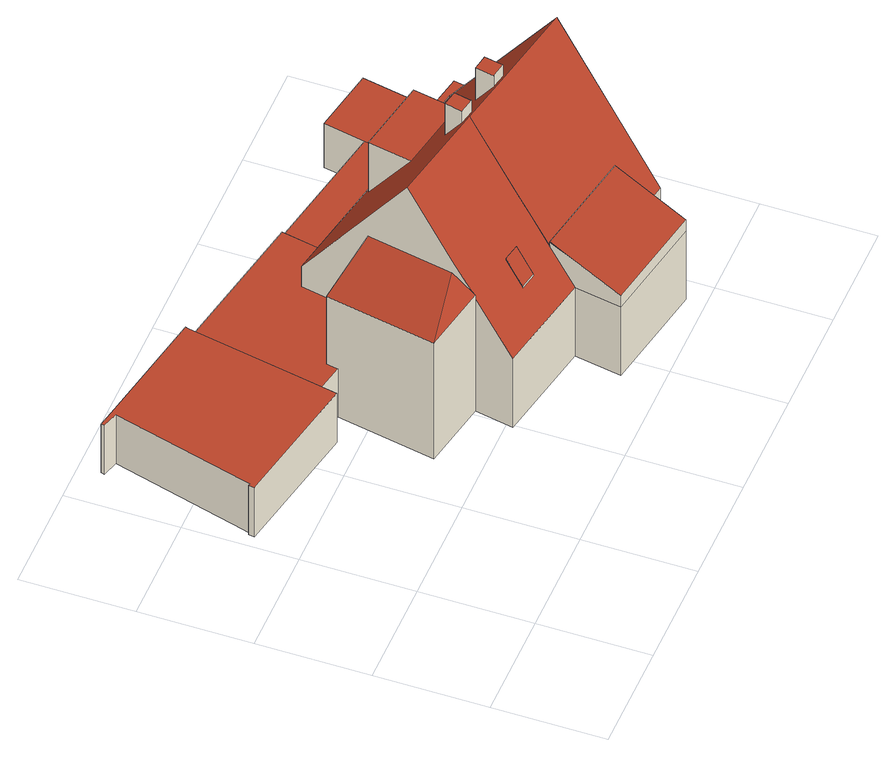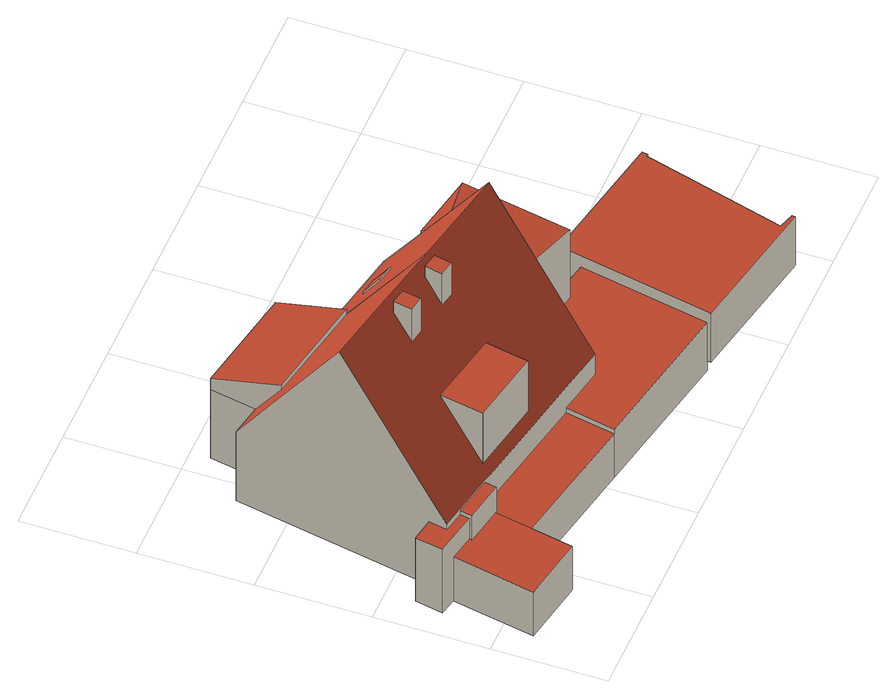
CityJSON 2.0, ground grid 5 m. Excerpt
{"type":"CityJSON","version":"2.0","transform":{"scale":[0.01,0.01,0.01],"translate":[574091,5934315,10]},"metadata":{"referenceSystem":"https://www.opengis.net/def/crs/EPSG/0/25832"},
"CityObjects":{
"building1":{"type":"Building","attributes":{"Grundfläche 2D":"41.457820","Grundhöhe NN":"11.487"},"geometry":[{"type":"Solid","lod":"3","boundaries":[[[[0,1,2,3,4,5,6,7,8,9,10,11]],[[5,4,12,13]],[[14,7,6,5,13,15]],[[8,7,14,16]],[[9,8,16,17]],[[11,10,9,17,18]],[[1,0,11,18,19]],[[3,2,1,19,20]],[[4,3,20,12]],[[12,20,19,18,17,16,14,15,13]]]],"semantics":{"surfaces":[{"type":"RoofSurface"},{"type":"WallSurface"},{"type":"GroundSurface"}],"values":[[0,1,1,1,1,1,1,1,1,2]]}}]},
"building2":{"type":"Building","attributes":{"Grundfläche 2D":"194.861823","Grundhöhe NN":"10.947"},"children":["building2-1","building2-2","building2-3","building2-4"],"geometry":[{"type":"Solid","lod":"3","boundaries":[[[[21,22,23,24,25]],[[26,25,24]],[[27,28,29,30,31,32,33,34,35,36,37,38,39]],[[40,41,39,38,37,36,42,43,44,45]],[[46,47,48,49,50,51,36,35]],[[51,42,36]],[[52,53,54,55,56,57,58,59]],[[60,61,62,63,64,65]],[[66,64,63,67,68,69,70]],[[71,72,73,74,75,76]],[[77,78,47,79]],[[80,77,79,81]],[[82,83,84,85,86]],[[22,87,40,45,23]],[[44,43,42,24,23,45]],[[26,24,42,51]],[[25,26,51,50,88,21]],[[88,87,22,21]],[[59,58,89,90]],[[52,59,90,91]],[[56,60,65,57]],[[57,65,92,89,58]],[[41,40,93,94]],[[73,28,27,39,41,94,95,74]],[[83,82,61,60,56,55,33,32,31,30,29,28,73,72]],[[81,79,47,46,35,34,33,55,54]],[[48,96,97,49]],[[50,49,97,98]],[[88,50,98,99]],[[87,88,99,100]],[[40,87,100,93]],[[65,64,101,92]],[[70,69,102,103]],[[66,70,103,104]],[[101,64,66,104]],[[75,74,95,105]],[[76,75,105,106]],[[68,71,76,106,102,69]],[[48,47,78]],[[81,54,53,80]],[[107,77,80,53,52,91]],[[77,107,96,48,78]],[[68,67,84,83,72,71]],[[86,85,84,67,63,62]],[[86,62,61,82]],[[92,101,104,103,102,106,105,95,94,93,100,99,98,97,96,107,91,90,89]]]],"semantics":{"surfaces":[{"type":"RoofSurface"},{"type":"WallSurface"},{"type":"GroundSurface"}],"values":[[0,0,0,0,0,0,0,0,0,0,0,0,0,1,1,1,1,1,1,1,1,1,1,1,1,1,1,1,1,1,1,1,1,1,1,1,1,1,1,1,1,1,1,1,1,2]]}}]},
"building2-1":{"type":"BuildingInstallation","parents":["building2"],"geometry":[{"type":"MultiSurface","lod":"3","boundaries":[[[108,109,110,111]],[[111,110,112,113]],[[108,111,113,114]],[[109,108,114,115]],[[110,109,115,112]]],"semantics":{"surfaces":[{"type":"RoofSurface"},{"type":"WallSurface"}],"values":[0,1,1,1,1]}}]},
"building2-2":{"type":"BuildingInstallation","parents":["building2"],"geometry":[{"type":"MultiSurface","lod":"3","boundaries":[[[116,117,118,119,120,121]],[[122,119,118,117,123,124]],[[120,119,122,125]],[[126,116,121,120,125,127]],[[117,116,126,123]]],"semantics":{"surfaces":[{"type":"RoofSurface"},{"type":"WallSurface"}],"values":[0,1,1,1,1]}}]},
"building2-3":{"type":"BuildingInstallation","parents":["building2"],"geometry":[{"type":"MultiSurface","lod":"3","boundaries":[[[128,129,130,131,132,133]],[[134,135,130,129]],[[135,136,131,130]],[[129,128,133,137,134]],[[136,137,133,132,131]]],"semantics":{"surfaces":[{"type":"RoofSurface"},{"type":"WallSurface"}],"values":[0,1,1,1,1]}}]},
"building2-4":{"type":"BuildingInstallation","parents":["building2"],"geometry":[{"type":"MultiSurface","lod":"3","boundaries":[[[138,139,140,141,142,143,144,145,146]],[[145,144,147]],[[140,139,148]],[[148,149,141,140]],[[150,151,147,144,143,142,141,149]]],"semantics":{"surfaces":[{"type":"RoofSurface"},{"type":"WallSurface"}],"values":[0,1,1,1,1]}}]}
},
"vertices":[
[745,1750,423],[749,1767,422],[198,1873,422],[126,1887,422],[122,1872,422],[194,1851,422],[28,1245,425],[20,1216,425],[11,1220,425],[6,1192,425],[18,1190,425],[615,1075,425],[122,1872,149],[194,1851,149],[20,1216,149],[28,1245,149],[11,1220,149],[6,1192,149],[615,1075,149],[749,1767,149],[126,1887,149],
[1413,176,542],[1901,86,542],[1961,409,675],[1473,500,675],[1451,386,628],[1472,500,675],[2255,1147,597],[2270,1229,480],[1992,1282,480],[1954,1289,480],[1617,1354,480],[1391,1397,480],[1176,1438,480],[1118,1134,922],[1083,954,1185],[1541,863,1185],[1769,818,1185],[1839,804,1185],[2177,737,1185],[1940,292,480],[2086,264,480],[1473,500,649],[1528,490,650],[1898,421,653],[1961,409,654],[1044,750,885],[1028,663,758],[1024,643,729],[992,473,480],[1451,386,480],[1472,500,649],[799,1141,365],[809,1193,365],[1118,1134,365],[1176,1438,365],[1391,1397,365],[1433,1618,365],[745,1750,365],[634,1172,365],[1391,1397,340],[1992,1282,340],[2003,1337,340],[2011,1335,340],[2043,1502,340],[1433,1618,340],[2079,1688,340],[2185,1302,340],[2182,1291,340],[2302,1268,340],[2372,1633,340],[2182,1291,452],[2174,1247,452],[2270,1229,452],[2255,1147,452],[2358,1128,452],[2382,1252,452],[715,702,745],[1024,643,745],[1044,750,814],[809,1193,745],[1118,1134,814],[1992,1282,475],[2174,1247,475],[2185,1302,475],[2011,1335,475],[2003,1337,475],[1901,86,480],[1413,176,480],[745,1750,95],[634,1172,95],[799,1141,95],[1433,1618,95],[1940,292,95],[2086,264,95],[2255,1147,95],[1024,643,95],[992,473,95],[1451,386,95],[1413,176,95],[1901,86,95],[2043,1502,95],[2302,1268,95],[2372,1633,95],[2079,1688,95],[2358,1128,95],[2382,1252,95],[715,702,95],
[1548,900,1194],[1616,886,1194],[1633,965,1194],[1564,979,1194],[1633,965,1017],[1564,979,1016],[1548,900,1132],[1616,886,1132],
[1847,840,1194],[1862,925,1194],[1815,933,1194],[1792,937,1194],[1777,853,1194],[1783,852,1194],[1792,937,1012],[1862,925,1011],[1815,933,1012],[1777,853,1134],[1847,840,1132],[1783,852,1134],
[1309,513,631],[1320,511,631],[1335,589,747],[1257,604,747],[1250,566,691],[1242,526,632],[1320,511,621],[1335,589,737],[1257,604,737],[1242,526,622],
[1868,1070,809],[1911,1061,809],[1947,1257,809],[1946,1257,809],[1628,1317,809],[1612,1320,809],[1611,1320,809],[1574,1126,809],[1688,1104,809],[1611,1320,529],[1947,1257,527],[1946,1257,527],[1628,1317,528],[1612,1320,529]
]}
